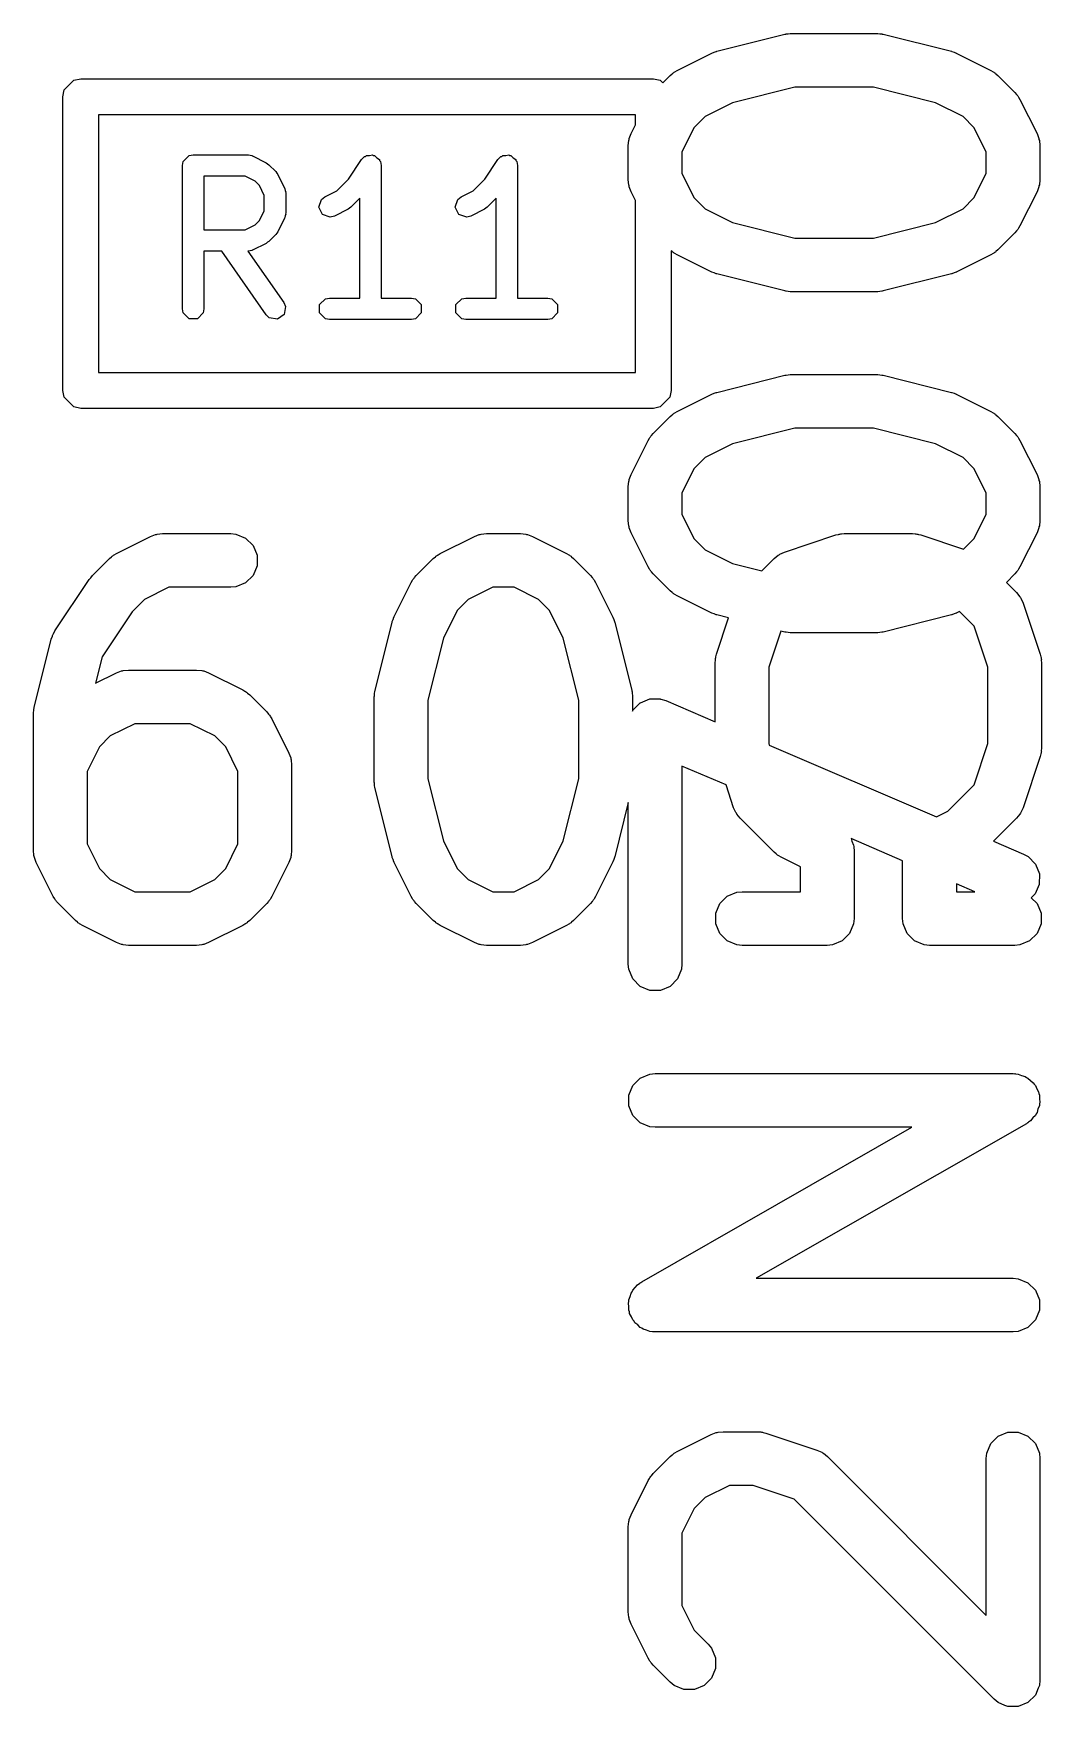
# Model space of a CAD drawing. Header units: millimetres. Extents: x 129 to 276, y -185 to -58.
# Drawn here: x 222.818 to 225.635, y -80.335 to -75.663 of the extents above; entities that cross this region are included whole.
import ezdxf

# ---------------------------------------------------------------- set-up
doc = ezdxf.new("R2010")
doc.units = ezdxf.units.MM
doc.layers.add('F.Fab', color=9, linetype='CONTINUOUS', true_color=0xafafaf)

msp = doc.modelspace()

# ---------------------------------------------------------------- linework, layer by layer
at = {"layer": 'F.Fab', "linetype": 'CONTINUOUS'}
for p, q in [((224.727105, -75.712953), (224.917581, -75.665334)), ((224.917581, -75.665334), (224.920117, -75.664958)), ((224.920117, -75.664958), (224.921139, -75.664536)), ((224.921139, -75.664536), (224.926651, -75.663993)), ((224.926651, -75.663993), (224.932125, -75.663184)), ((224.932125, -75.663184), (224.933217, -75.663346)), ((224.933217, -75.663346), (224.935771, -75.663095)), ((224.935771, -75.663095), (225.173866, -75.663095)), ((225.173866, -75.663095), (225.176419, -75.663346)), ((225.176419, -75.663346), (225.177512, -75.663184)), ((225.177512, -75.663184), (225.182985, -75.663993)), ((225.182985, -75.663993), (225.188498, -75.664536)), ((225.188498, -75.664536), (225.189519, -75.664958)), ((225.189519, -75.664958), (225.192056, -75.665334)), ((225.192056, -75.665334), (225.382532, -75.712953)), ((224.616516, -75.766251), (224.711754, -75.718632)), ((224.711754, -75.718632), (224.712823, -75.718222)), ((224.712823, -75.718222), (224.713259, -75.7179)), ((224.713259, -75.7179), (224.719395, -75.715707)), ((224.719395, -75.715707), (224.725485, -75.713377)), ((224.725485, -75.713377), (224.726025, -75.713338)), ((224.726025, -75.713338), (224.727105, -75.712953)), ((225.382532, -75.712953), (225.383611, -75.713338)), ((225.383611, -75.713338), (225.384151, -75.713377)), ((225.384151, -75.713377), (225.390232, -75.715704)), ((225.390232, -75.715704), (225.396378, -75.7179)), ((225.396378, -75.7179), (225.396813, -75.718222)), ((225.396813, -75.718222), (225.397883, -75.718632)), ((225.397883, -75.718632), (225.493121, -75.766251)), ((224.576326, -75.800998), (224.597024, -75.7803)), ((224.597024, -75.7803), (224.602773, -75.775581)), ((224.602773, -75.775581), (224.604073, -75.774083)), ((224.604073, -75.774083), (224.606332, -75.772661)), ((224.606332, -75.772661), (224.608389, -75.770973)), ((224.608389, -75.770973), (224.610216, -75.770215)), ((224.610216, -75.770215), (224.616516, -75.766251)), ((225.493121, -75.766251), (225.499417, -75.770214)), ((225.499417, -75.770214), (225.501247, -75.770972)), ((225.501247, -75.770972), (225.503305, -75.772661)), ((225.503305, -75.772661), (225.505564, -75.774083)), ((225.505564, -75.774083), (225.506863, -75.775581)), ((225.506863, -75.775581), (225.512612, -75.780299)), ((225.512612, -75.780299), (225.560232, -75.827918)), ((222.9, -75.84), (222.903806, -75.820866)), ((222.903806, -75.820866), (222.930866, -75.793806)), ((222.930866, -75.793806), (222.95, -75.79)), ((222.95, -75.79), (224.55, -75.79)), ((224.55, -75.79), (224.569134, -75.793806)), ((224.569134, -75.793806), (224.576326, -75.800998)), ((224.945005, -75.813095), (224.771471, -75.856478)), ((225.164632, -75.813095), (224.945005, -75.813095)), ((225.338166, -75.856478), (225.164632, -75.813095)), ((225.560232, -75.827918), (225.56495, -75.833667)), ((222.9, -76.66), (222.9, -75.84)), ((224.771471, -75.856478), (224.694484, -75.894972)), ((225.415153, -75.894972), (225.338166, -75.856478)), ((225.56495, -75.833667), (225.56645, -75.834968)), ((225.56645, -75.834968), (225.567872, -75.837227)), ((225.567872, -75.837227), (225.56956, -75.839284)), ((225.56956, -75.839284), (225.570317, -75.841111)), ((225.570317, -75.841111), (225.574282, -75.847411)), ((225.574282, -75.847411), (225.621901, -75.942649)), ((223, -75.89), (223, -76.61)), ((224.5, -75.89), (223, -75.89)), ((224.487737, -75.942649), (224.5, -75.918123)), ((224.5, -75.918123), (224.5, -75.89)), ((224.664077, -75.925379), (224.629819, -75.993895)), ((224.694484, -75.894972), (224.664077, -75.925379)), ((225.445561, -75.925379), (225.415153, -75.894972)), ((225.479819, -75.993895), (225.445561, -75.925379)), ((224.479819, -75.97619), (224.48126, -75.961558)), ((224.48126, -75.961558), (224.482291, -75.959068)), ((224.482291, -75.959068), (224.482482, -75.956381)), ((224.482482, -75.956381), (224.487737, -75.942649)), ((225.621901, -75.942649), (225.627156, -75.95638)), ((225.627156, -75.95638), (225.627347, -75.959069)), ((225.627347, -75.959069), (225.628378, -75.961558)), ((225.628378, -75.961558), (225.629819, -75.97619)), ((223.23657, -76.020446), (223.252805, -76.004211)), ((223.252805, -76.004211), (223.264286, -76.001927)), ((223.264286, -76.001927), (223.416667, -76.001927)), ((223.416667, -76.001927), (223.418141, -76.00222)), ((223.418141, -76.00222), (223.418793, -76.002003)), ((223.418793, -76.002003), (223.423429, -76.003272)), ((223.423429, -76.003272), (223.428148, -76.004211)), ((223.428148, -76.004211), (223.428634, -76.004697)), ((223.428634, -76.004697), (223.430084, -76.005094)), ((223.430084, -76.005094), (223.468179, -76.024142)), ((223.698116, -76.069954), (223.734563, -76.015286)), ((223.734563, -76.015286), (223.742832, -76.007)), ((223.742832, -76.007), (223.745859, -76.006394)), ((223.745859, -76.006394), (223.748043, -76.004211)), ((223.748043, -76.004211), (223.756776, -76.004211)), ((223.756776, -76.004211), (223.765346, -76.002497)), ((223.765346, -76.002497), (223.767917, -76.004211)), ((223.767917, -76.004211), (223.771005, -76.004211)), ((223.771005, -76.004211), (223.777181, -76.010387)), ((223.777181, -76.010387), (223.784451, -76.015234)), ((223.784451, -76.015234), (223.785056, -76.018262)), ((223.785056, -76.018262), (223.78724, -76.020446)), ((224.079068, -76.069954), (224.115515, -76.015286)), ((224.115515, -76.015286), (224.123784, -76.007)), ((224.123784, -76.007), (224.126811, -76.006394)), ((224.126811, -76.006394), (224.128995, -76.004211)), ((224.128995, -76.004211), (224.137728, -76.004211)), ((224.137728, -76.004211), (224.146298, -76.002497)), ((224.146298, -76.002497), (224.148869, -76.004211)), ((224.148869, -76.004211), (224.151957, -76.004211)), ((224.151957, -76.004211), (224.158133, -76.010387)), ((224.158133, -76.010387), (224.165403, -76.015234)), ((224.165403, -76.015234), (224.166008, -76.018262)), ((224.166008, -76.018262), (224.168192, -76.020446)), ((224.479819, -76.071428), (224.479819, -75.97619)), ((224.629819, -75.993895), (224.629819, -76.053723)), ((225.479819, -76.053723), (225.479819, -75.993895)), ((225.629819, -75.97619), (225.629819, -76.071428)), ((223.234286, -76.031927), (223.23657, -76.020446)), ((223.234286, -76.431927), (223.234286, -76.031927)), ((223.409584, -76.061927), (223.294286, -76.061927)), ((223.294286, -76.061927), (223.294286, -76.211451)), ((223.436991, -76.07563), (223.409584, -76.061927)), ((223.468179, -76.024142), (223.471982, -76.027094)), ((223.471982, -76.027094), (223.475975, -76.029762)), ((223.475975, -76.029762), (223.495023, -76.048809)), ((223.495023, -76.048809), (223.497699, -76.052815)), ((223.497699, -76.052815), (223.500642, -76.056606)), ((223.500642, -76.056606), (223.51969, -76.094702)), ((223.78724, -76.020446), (223.789524, -76.031927)), ((223.789524, -76.031927), (223.789524, -76.401927)), ((224.168192, -76.020446), (224.170476, -76.031927)), ((224.170476, -76.031927), (224.170476, -76.401927)), ((224.629819, -76.053723), (224.664077, -76.122239)), ((225.445561, -76.122238), (225.479819, -76.053723)), ((223.449153, -76.087793), (223.436991, -76.07563)), ((223.462857, -76.1152), (223.449153, -76.087793)), ((223.51969, -76.094702), (223.520086, -76.09615)), ((223.520086, -76.09615), (223.520573, -76.096637)), ((223.520573, -76.096637), (223.52151, -76.101348)), ((223.52151, -76.101348), (223.522782, -76.105992)), ((223.522782, -76.105992), (223.522564, -76.106645)), ((223.522564, -76.106645), (223.522857, -76.108118)), ((223.522857, -76.108118), (223.522857, -76.16526)), ((223.631821, -76.11938), (223.665562, -76.102509)), ((223.665562, -76.102509), (223.698116, -76.069954)), ((224.012773, -76.11938), (224.046514, -76.102509)), ((224.046514, -76.102509), (224.079068, -76.069954)), ((224.48126, -76.08606), (224.479819, -76.071428)), ((224.482291, -76.088549), (224.48126, -76.08606)), ((224.482482, -76.091237), (224.482291, -76.088549)), ((224.487737, -76.104969), (224.482482, -76.091237)), ((224.5, -76.129495), (224.487737, -76.104969)), ((225.621901, -76.104969), (225.574282, -76.200207)), ((225.627156, -76.091238), (225.621901, -76.104969)), ((225.627347, -76.088548), (225.627156, -76.091238)), ((225.628378, -76.08606), (225.627347, -76.088548)), ((225.629819, -76.071428), (225.628378, -76.08606)), ((223.449153, -76.185584), (223.462857, -76.158177)), ((223.462857, -76.158177), (223.462857, -76.1152)), ((223.615314, -76.148339), (223.622574, -76.126558)), ((223.625583, -76.168877), (223.615314, -76.148339)), ((223.622574, -76.126558), (223.631821, -76.11938)), ((223.69675, -76.153998), (223.658655, -76.173046)), ((223.700553, -76.151045), (223.69675, -76.153998)), ((223.704546, -76.148378), (223.700553, -76.151045)), ((223.729524, -76.1234), (223.704546, -76.148378)), ((223.729524, -76.401927), (223.729524, -76.1234)), ((223.996266, -76.148339), (224.003526, -76.126558)), ((224.006535, -76.168877), (223.996266, -76.148339)), ((224.003526, -76.126558), (224.012773, -76.11938)), ((224.077702, -76.153998), (224.039607, -76.173046)), ((224.081505, -76.151045), (224.077702, -76.153998)), ((224.085498, -76.148378), (224.081505, -76.151045)), ((224.110476, -76.1234), (224.085498, -76.148378)), ((224.110476, -76.401927), (224.110476, -76.1234)), ((224.5, -76.61), (224.5, -76.129495)), ((224.664077, -76.122239), (224.694484, -76.152646)), ((224.694484, -76.152646), (224.771471, -76.191139)), ((225.338166, -76.191139), (225.415153, -76.152645)), ((225.415153, -76.152645), (225.445561, -76.122238)), ((223.409584, -76.211451), (223.436991, -76.197747)), ((223.436991, -76.197747), (223.449153, -76.185584)), ((223.51969, -76.178676), (223.500642, -76.216772)), ((223.520086, -76.177227), (223.51969, -76.178676)), ((223.520573, -76.176741), (223.520086, -76.177227)), ((223.52151, -76.172029), (223.520573, -76.176741)), ((223.522782, -76.167386), (223.52151, -76.172029)), ((223.522857, -76.16526), (223.522564, -76.166732)), ((223.522564, -76.166732), (223.522782, -76.167386)), ((223.647364, -76.176137), (223.625583, -76.168877)), ((223.658655, -76.173046), (223.647364, -76.176137)), ((224.028316, -76.176137), (224.006535, -76.168877)), ((224.039607, -76.173046), (224.028316, -76.176137)), ((224.771471, -76.191139), (224.945005, -76.234523)), ((225.164632, -76.234523), (225.338166, -76.191139)), ((225.574282, -76.200207), (225.570317, -76.206506)), ((223.294286, -76.211451), (223.409584, -76.211451)), ((223.468179, -76.249236), (223.430084, -76.268284)), ((223.471982, -76.246283), (223.468179, -76.249236)), ((223.475975, -76.243616), (223.471982, -76.246283)), ((223.495023, -76.224569), (223.475975, -76.243616)), ((223.497699, -76.220562), (223.495023, -76.224569)), ((223.500642, -76.216772), (223.497699, -76.220562)), ((224.945005, -76.234523), (225.164632, -76.234523)), ((225.560232, -76.2197), (225.512612, -76.267319)), ((225.56495, -76.21395), (225.560232, -76.2197)), ((225.56645, -76.21265), (225.56495, -76.21395)), ((225.567872, -76.21039), (225.56645, -76.21265)), ((225.56956, -76.208334), (225.567872, -76.21039)), ((225.570317, -76.206506), (225.56956, -76.208334)), ((223.343904, -76.271451), (223.294286, -76.271451)), ((223.294286, -76.271451), (223.294286, -76.431927)), ((223.46828, -76.44913), (223.343904, -76.271451)), ((223.418141, -76.271157), (223.417085, -76.271367)), ((223.417085, -76.271367), (223.517434, -76.414723)), ((223.418793, -76.271375), (223.418141, -76.271157)), ((223.423429, -76.270105), (223.418793, -76.271375)), ((223.428148, -76.269167), (223.423429, -76.270105)), ((223.428634, -76.26868), (223.428148, -76.269167)), ((223.430084, -76.268284), (223.428634, -76.26868)), ((224.602773, -76.272036), (224.6, -76.26976)), ((224.6, -76.26976), (224.6, -76.66)), ((224.604073, -76.273535), (224.602773, -76.272036)), ((224.606332, -76.274956), (224.604073, -76.273535)), ((224.608389, -76.276645), (224.606332, -76.274956)), ((224.610216, -76.277402), (224.608389, -76.276645)), ((224.616516, -76.281367), (224.610216, -76.277402)), ((224.711754, -76.328986), (224.616516, -76.281367)), ((225.493121, -76.281367), (225.397883, -76.328986)), ((225.499417, -76.277403), (225.493121, -76.281367)), ((225.501247, -76.276646), (225.499417, -76.277403)), ((225.503305, -76.274956), (225.501247, -76.276646)), ((225.505564, -76.273535), (225.503305, -76.274956)), ((225.506863, -76.272036), (225.505564, -76.273535)), ((225.512612, -76.267319), (225.506863, -76.272036)), ((224.712823, -76.329395), (224.711754, -76.328986)), ((224.713259, -76.329718), (224.712823, -76.329395)), ((224.719395, -76.33191), (224.713259, -76.329718)), ((224.725485, -76.334241), (224.719395, -76.33191)), ((224.726025, -76.334279), (224.725485, -76.334241)), ((224.727105, -76.334665), (224.726025, -76.334279)), ((224.917581, -76.382284), (224.727105, -76.334665)), ((225.382532, -76.334665), (225.192056, -76.382284)), ((225.383611, -76.334279), (225.382532, -76.334665)), ((225.384151, -76.334241), (225.383611, -76.334279)), ((225.390232, -76.331913), (225.384151, -76.334241)), ((225.396378, -76.329718), (225.390232, -76.331913)), ((225.396813, -76.329395), (225.396378, -76.329718)), ((225.397883, -76.328986), (225.396813, -76.329395)), ((224.920117, -76.382659), (224.917581, -76.382284)), ((224.921139, -76.383082), (224.920117, -76.382659)), ((224.926651, -76.383624), (224.921139, -76.383082)), ((224.932125, -76.384434), (224.926651, -76.383624)), ((224.933217, -76.384271), (224.932125, -76.384434)), ((224.935771, -76.384523), (224.933217, -76.384271)), ((225.173866, -76.384523), (224.935771, -76.384523)), ((225.176419, -76.384271), (225.173866, -76.384523)), ((225.177512, -76.384434), (225.176419, -76.384271)), ((225.182985, -76.383624), (225.177512, -76.384434)), ((225.188498, -76.383082), (225.182985, -76.383624)), ((225.189519, -76.382659), (225.188498, -76.383082)), ((225.192056, -76.382284), (225.189519, -76.382659)), ((223.23657, -76.443408), (223.234286, -76.431927)), ((223.294286, -76.431927), (223.292002, -76.443408)), ((223.517434, -76.414723), (223.522146, -76.425438)), ((223.522146, -76.425438), (223.518156, -76.448049)), ((223.617522, -76.420446), (223.633757, -76.404211)), ((223.617522, -76.443408), (223.617522, -76.420446)), ((223.633757, -76.404211), (223.645238, -76.401927)), ((223.645238, -76.401927), (223.729524, -76.401927)), ((223.789524, -76.401927), (223.873809, -76.401927)), ((223.873809, -76.401927), (223.88529, -76.404211)), ((223.88529, -76.404211), (223.901525, -76.420446)), ((223.901525, -76.420446), (223.901525, -76.443408)), ((223.998474, -76.420446), (224.014709, -76.404211)), ((223.998474, -76.443408), (223.998474, -76.420446)), ((224.014709, -76.404211), (224.02619, -76.401927)), ((224.02619, -76.401927), (224.110476, -76.401927)), ((224.170476, -76.401927), (224.254761, -76.401927)), ((224.254761, -76.401927), (224.266242, -76.404211)), ((224.266242, -76.404211), (224.282477, -76.420446)), ((224.282477, -76.420446), (224.282477, -76.443408)), ((223.252805, -76.459643), (223.23657, -76.443408)), ((223.275767, -76.459643), (223.252805, -76.459643)), ((223.292002, -76.443408), (223.275767, -76.459643)), ((223.476735, -76.457226), (223.46828, -76.44913)), ((223.499345, -76.461216), (223.476735, -76.457226)), ((223.518156, -76.448049), (223.499345, -76.461216)), ((223.633757, -76.459643), (223.617522, -76.443408)), ((223.645238, -76.461927), (223.633757, -76.459643)), ((223.873809, -76.461927), (223.645238, -76.461927)), ((223.88529, -76.459643), (223.873809, -76.461927)), ((223.901525, -76.443408), (223.88529, -76.459643)), ((224.014709, -76.459643), (223.998474, -76.443408)), ((224.02619, -76.461927), (224.014709, -76.459643)), ((224.254761, -76.461927), (224.02619, -76.461927)), ((224.266242, -76.459643), (224.254761, -76.461927)), ((224.282477, -76.443408), (224.266242, -76.459643)), ((223, -76.61), (224.5, -76.61)), ((224.727105, -76.665334), (224.917581, -76.617715)), ((224.917581, -76.617715), (224.920117, -76.617339)), ((224.920117, -76.617339), (224.921139, -76.616917)), ((224.921139, -76.616917), (224.926651, -76.616374)), ((224.926651, -76.616374), (224.932125, -76.615565)), ((224.932125, -76.615565), (224.933217, -76.615727)), ((224.933217, -76.615727), (224.935771, -76.615476)), ((224.935771, -76.615476), (225.173866, -76.615476)), ((225.173866, -76.615476), (225.176419, -76.615727)), ((225.176419, -76.615727), (225.177512, -76.615565)), ((225.177512, -76.615565), (225.182985, -76.616374)), ((225.182985, -76.616374), (225.188498, -76.616917)), ((225.188498, -76.616917), (225.189519, -76.617339)), ((225.189519, -76.617339), (225.192056, -76.617715)), ((225.192056, -76.617715), (225.382532, -76.665334)), ((222.903806, -76.679134), (222.9, -76.66)), ((224.6, -76.66), (224.596194, -76.679134)), ((224.616516, -76.718632), (224.711754, -76.671013)), ((224.711754, -76.671013), (224.712823, -76.670603)), ((224.712823, -76.670603), (224.713259, -76.670281)), ((224.713259, -76.670281), (224.719395, -76.668088)), ((224.719395, -76.668088), (224.725485, -76.665758)), ((224.725485, -76.665758), (224.726025, -76.665719)), ((224.726025, -76.665719), (224.727105, -76.665334)), ((225.382532, -76.665334), (225.383611, -76.665719)), ((225.383611, -76.665719), (225.384151, -76.665758)), ((225.384151, -76.665758), (225.390232, -76.668085)), ((225.390232, -76.668085), (225.396378, -76.670281)), ((225.396378, -76.670281), (225.396813, -76.670603)), ((225.396813, -76.670603), (225.397883, -76.671013)), ((225.397883, -76.671013), (225.493121, -76.718632)), ((222.930866, -76.706194), (222.903806, -76.679134)), ((222.95, -76.71), (222.930866, -76.706194)), ((224.55, -76.71), (222.95, -76.71)), ((224.569134, -76.706194), (224.55, -76.71)), ((224.596194, -76.679134), (224.569134, -76.706194)), ((224.610216, -76.722596), (224.616516, -76.718632)), ((225.493121, -76.718632), (225.499417, -76.722595)), ((224.549405, -76.7803), (224.597024, -76.732681)), ((224.597024, -76.732681), (224.602773, -76.727962)), ((224.602773, -76.727962), (224.604073, -76.726464)), ((224.604073, -76.726464), (224.606332, -76.725042)), ((224.606332, -76.725042), (224.608389, -76.723354)), ((224.608389, -76.723354), (224.610216, -76.722596)), ((224.945005, -76.765476), (224.771471, -76.808859)), ((225.164632, -76.765476), (224.945005, -76.765476)), ((225.338166, -76.808859), (225.164632, -76.765476)), ((225.499417, -76.722595), (225.501247, -76.723353)), ((225.501247, -76.723353), (225.503305, -76.725042)), ((225.503305, -76.725042), (225.505564, -76.726464)), ((225.505564, -76.726464), (225.506863, -76.727962)), ((225.506863, -76.727962), (225.512612, -76.73268)), ((225.512612, -76.73268), (225.560232, -76.780299)), ((224.487737, -76.89503), (224.535356, -76.799792)), ((224.535356, -76.799792), (224.53932, -76.793492)), ((224.53932, -76.793492), (224.540078, -76.791665)), ((224.540078, -76.791665), (224.541766, -76.789608)), ((224.541766, -76.789608), (224.543188, -76.787349)), ((224.543188, -76.787349), (224.544686, -76.786049)), ((224.544686, -76.786049), (224.549405, -76.7803)), ((224.771471, -76.808859), (224.694484, -76.847353)), ((225.415153, -76.847353), (225.338166, -76.808859)), ((225.560232, -76.780299), (225.56495, -76.786048)), ((225.56495, -76.786048), (225.56645, -76.787349)), ((225.56645, -76.787349), (225.567872, -76.789608)), ((225.567872, -76.789608), (225.56956, -76.791665)), ((225.56956, -76.791665), (225.570317, -76.793492)), ((225.570317, -76.793492), (225.574282, -76.799792)), ((225.574282, -76.799792), (225.621901, -76.89503)), ((224.694484, -76.847353), (224.664077, -76.87776)), ((225.445561, -76.87776), (225.415153, -76.847353)), ((224.482482, -76.908762), (224.487737, -76.89503)), ((224.664077, -76.87776), (224.629819, -76.946276)), ((225.479819, -76.946276), (225.445561, -76.87776)), ((225.621901, -76.89503), (225.627156, -76.908761)), ((224.479819, -76.928571), (224.48126, -76.913939)), ((224.479819, -77.023809), (224.479819, -76.928571)), ((224.48126, -76.913939), (224.482291, -76.911449)), ((224.482291, -76.911449), (224.482482, -76.908762)), ((224.629819, -76.946276), (224.629819, -77.006104)), ((225.479819, -77.006104), (225.479819, -76.946276)), ((225.627156, -76.908761), (225.627347, -76.91145)), ((225.627347, -76.91145), (225.628378, -76.913939)), ((225.628378, -76.913939), (225.629819, -76.928571)), ((225.629819, -76.928571), (225.629819, -77.023809)), ((224.48126, -77.038441), (224.479819, -77.023809)), ((224.482291, -77.04093), (224.48126, -77.038441)), ((224.482482, -77.043618), (224.482291, -77.04093)), ((224.487737, -77.05735), (224.482482, -77.043618)), ((224.629819, -77.006104), (224.664077, -77.07462)), ((225.445561, -77.074619), (225.479819, -77.006104)), ((225.627156, -77.043619), (225.621901, -77.05735)), ((225.627347, -77.040929), (225.627156, -77.043619)), ((225.628378, -77.038441), (225.627347, -77.040929)), ((225.629819, -77.023809), (225.628378, -77.038441)), ((223.049792, -77.115356), (223.14503, -77.067737)), ((223.14503, -77.067737), (223.158761, -77.062482)), ((223.158761, -77.062482), (223.16145, -77.06229)), ((223.16145, -77.06229), (223.163939, -77.06126)), ((223.163939, -77.06126), (223.178571, -77.059819)), ((223.178571, -77.059819), (223.369047, -77.059819)), ((223.369047, -77.059819), (223.383679, -77.06126)), ((223.383679, -77.06126), (223.410715, -77.072459)), ((223.410715, -77.072459), (223.431407, -77.093151)), ((223.431407, -77.093151), (223.442606, -77.120187)), ((223.954554, -77.115356), (224.049792, -77.067737)), ((224.049792, -77.067737), (224.063523, -77.062482)), ((224.063523, -77.062482), (224.066212, -77.06229)), ((224.066212, -77.06229), (224.068701, -77.06126)), ((224.068701, -77.06126), (224.083333, -77.059819)), ((224.083333, -77.059819), (224.178571, -77.059819)), ((224.178571, -77.059819), (224.193203, -77.06126)), ((224.193203, -77.06126), (224.195692, -77.062291)), ((224.195692, -77.062291), (224.19838, -77.062482)), ((224.19838, -77.062482), (224.212112, -77.067737)), ((224.212112, -77.067737), (224.30735, -77.115356)), ((224.535356, -77.152588), (224.487737, -77.05735)), ((224.664077, -77.07462), (224.694484, -77.105027)), ((224.916759, -77.111287), (225.059615, -77.063668)), ((225.059615, -77.063668), (225.06687, -77.062018)), ((225.06687, -77.062018), (225.068701, -77.06126)), ((225.068701, -77.06126), (225.071354, -77.060998)), ((225.071354, -77.060998), (225.073952, -77.060408)), ((225.073952, -77.060408), (225.075926, -77.060548)), ((225.075926, -77.060548), (225.083333, -77.059819)), ((225.083333, -77.059819), (225.273809, -77.059819)), ((225.273809, -77.059819), (225.281214, -77.060548)), ((225.281214, -77.060548), (225.283189, -77.060408)), ((225.283189, -77.060408), (225.285786, -77.060998)), ((225.285786, -77.060998), (225.288441, -77.06126)), ((225.288441, -77.06126), (225.290272, -77.062018)), ((225.290272, -77.062018), (225.297526, -77.063668)), ((225.297526, -77.063668), (225.416764, -77.103414)), ((225.416764, -77.103414), (225.445561, -77.074619)), ((225.621901, -77.05735), (225.574282, -77.152588)), ((222.982681, -77.177024), (223.0303, -77.129405)), ((223.0303, -77.129405), (223.036049, -77.124686)), ((223.036049, -77.124686), (223.037349, -77.123188)), ((223.037349, -77.123188), (223.039608, -77.121766)), ((223.039608, -77.121766), (223.041665, -77.120078)), ((223.041665, -77.120078), (223.043492, -77.11932)), ((223.043492, -77.11932), (223.049792, -77.115356)), ((223.442606, -77.120187), (223.442606, -77.149451)), ((223.887443, -77.177024), (223.935062, -77.129405)), ((223.935062, -77.129405), (223.940811, -77.124686)), ((223.940811, -77.124686), (223.942111, -77.123188)), ((223.942111, -77.123188), (223.94437, -77.121766)), ((223.94437, -77.121766), (223.946427, -77.120078)), ((223.946427, -77.120078), (223.948254, -77.11932)), ((223.948254, -77.11932), (223.954554, -77.115356)), ((224.30735, -77.115356), (224.313649, -77.11932)), ((224.313649, -77.11932), (224.315477, -77.120078)), ((224.315477, -77.120078), (224.317533, -77.121766)), ((224.317533, -77.121766), (224.319793, -77.123188)), ((224.319793, -77.123188), (224.321092, -77.124686)), ((224.321092, -77.124686), (224.326842, -77.129405)), ((224.326842, -77.129405), (224.374461, -77.177024)), ((224.694484, -77.105027), (224.771471, -77.14352)), ((224.852956, -77.163891), (224.887443, -77.129405)), ((224.887443, -77.129405), (224.898808, -77.120077)), ((224.898808, -77.120077), (224.901298, -77.119045)), ((224.901298, -77.119045), (224.903333, -77.117281)), ((224.903333, -77.117281), (224.916759, -77.111287)), ((222.973354, -77.188389), (222.977842, -77.18292)), ((222.977842, -77.18292), (222.982626, -77.177079)), ((222.982626, -77.177079), (222.982647, -77.177064)), ((222.982647, -77.177064), (222.982681, -77.177024)), ((223.431407, -77.176487), (223.410715, -77.197179)), ((223.442606, -77.149451), (223.431407, -77.176487)), ((223.878116, -77.188389), (223.879804, -77.186332)), ((223.879804, -77.186332), (223.881226, -77.184073)), ((223.881226, -77.184073), (223.882724, -77.182773)), ((223.882724, -77.182773), (223.887443, -77.177024)), ((224.374461, -77.177024), (224.379179, -77.182773)), ((224.379179, -77.182773), (224.380678, -77.184073)), ((224.380678, -77.184073), (224.382099, -77.186332)), ((224.382099, -77.186332), (224.383788, -77.188389)), ((224.53932, -77.158887), (224.535356, -77.152588)), ((224.540078, -77.160715), (224.53932, -77.158887)), ((224.541766, -77.162771), (224.540078, -77.160715)), ((224.543188, -77.165031), (224.541766, -77.162771)), ((224.544686, -77.16633), (224.543188, -77.165031)), ((224.549405, -77.17208), (224.544686, -77.16633)), ((224.597024, -77.219699), (224.549405, -77.17208)), ((224.771471, -77.14352), (224.852956, -77.163891)), ((225.560232, -77.172081), (225.536303, -77.196009)), ((225.56495, -77.166331), (225.560232, -77.172081)), ((225.56645, -77.165031), (225.56495, -77.166331)), ((225.567872, -77.162771), (225.56645, -77.165031)), ((225.56956, -77.160715), (225.567872, -77.162771)), ((225.570317, -77.158887), (225.56956, -77.160715)), ((225.574282, -77.152588), (225.570317, -77.158887)), ((222.878072, -77.331311), (222.97331, -77.188454)), ((222.97331, -77.188454), (222.973344, -77.188411)), ((222.973344, -77.188411), (222.973354, -77.188389)), ((223.196276, -77.209819), (223.12776, -77.244077)), ((223.369047, -77.209819), (223.196276, -77.209819)), ((223.383679, -77.208378), (223.369047, -77.209819)), ((223.410715, -77.197179), (223.383679, -77.208378)), ((223.825775, -77.291754), (223.873394, -77.196516)), ((223.873394, -77.196516), (223.877358, -77.190216)), ((223.877358, -77.190216), (223.878116, -77.188389)), ((224.101038, -77.209819), (224.032522, -77.244077)), ((224.160866, -77.209819), (224.101038, -77.209819)), ((224.229382, -77.244077), (224.160866, -77.209819)), ((224.383788, -77.188389), (224.384545, -77.190216)), ((224.384545, -77.190216), (224.38851, -77.196516)), ((224.38851, -77.196516), (224.436129, -77.291754)), ((224.602773, -77.224417), (224.597024, -77.219699)), ((224.604073, -77.225916), (224.602773, -77.224417)), ((224.606332, -77.227337), (224.604073, -77.225916)), ((224.608389, -77.229026), (224.606332, -77.227337)), ((224.610216, -77.229783), (224.608389, -77.229026)), ((224.616516, -77.233748), (224.610216, -77.229783)), ((224.711754, -77.281367), (224.616516, -77.233748)), ((225.536303, -77.196009), (225.564937, -77.224643)), ((225.564937, -77.224643), (225.574265, -77.236008)), ((223.093998, -77.277838), (223.010086, -77.403707)), ((223.12776, -77.244077), (223.093998, -77.277838)), ((224.002115, -77.274484), (223.963621, -77.351471)), ((224.032522, -77.244077), (224.002115, -77.274484)), ((224.259789, -77.274484), (224.229382, -77.244077)), ((224.298282, -77.351471), (224.259789, -77.274484)), ((225.405647, -77.277485), (225.397883, -77.281367)), ((225.446352, -77.31819), (225.405647, -77.277485)), ((225.574265, -77.236008), (225.575296, -77.238498)), ((225.575296, -77.238498), (225.577061, -77.240533)), ((225.577061, -77.240533), (225.583055, -77.253959)), ((225.583055, -77.253959), (225.630674, -77.396815)), ((223.772477, -77.497581), (223.820096, -77.307105)), ((223.820096, -77.307105), (223.820481, -77.306025)), ((223.820481, -77.306025), (223.82052, -77.305486)), ((223.82052, -77.305486), (223.822847, -77.299404)), ((223.822847, -77.299404), (223.825043, -77.293259)), ((223.825043, -77.293259), (223.825365, -77.292823)), ((223.825365, -77.292823), (223.825775, -77.291754)), ((224.436129, -77.291754), (224.436538, -77.292823)), ((224.436538, -77.292823), (224.436861, -77.293259)), ((224.436861, -77.293259), (224.439053, -77.299395)), ((224.439053, -77.299395), (224.441384, -77.305485)), ((224.441384, -77.305485), (224.441422, -77.306025)), ((224.441422, -77.306025), (224.441808, -77.307105)), ((224.441808, -77.307105), (224.489427, -77.497581)), ((224.712823, -77.281776), (224.711754, -77.281367)), ((224.713259, -77.282099), (224.712823, -77.281776)), ((224.719395, -77.284291), (224.713259, -77.282099)), ((224.725485, -77.286622), (224.719395, -77.284291)), ((224.726025, -77.28666), (224.725485, -77.286622)), ((224.727105, -77.287046), (224.726025, -77.28666)), ((224.726468, -77.396816), (224.760292, -77.295342)), ((224.760292, -77.295342), (224.727105, -77.287046)), ((225.382532, -77.287046), (225.192056, -77.334665)), ((225.383611, -77.28666), (225.382532, -77.287046)), ((225.384151, -77.286622), (225.383611, -77.28666)), ((225.390232, -77.284294), (225.384151, -77.286622)), ((225.396378, -77.282099), (225.390232, -77.284294)), ((225.396813, -77.281776), (225.396378, -77.282099)), ((225.397883, -77.281367), (225.396813, -77.281776)), ((225.484523, -77.432703), (225.446352, -77.31819)), ((222.820096, -77.5452), (222.867715, -77.354724)), ((222.867715, -77.354724), (222.870795, -77.346101)), ((222.870795, -77.346101), (222.871155, -77.344285)), ((222.871155, -77.344285), (222.872033, -77.342637)), ((222.872033, -77.342637), (222.872662, -77.340878)), ((222.872662, -77.340878), (222.873765, -77.339389)), ((222.873765, -77.339389), (222.878072, -77.331311)), ((223.963621, -77.351471), (223.920238, -77.525005)), ((224.341666, -77.525005), (224.298282, -77.351471)), ((224.906242, -77.33183), (224.872619, -77.432703)), ((224.917581, -77.334665), (224.906242, -77.33183)), ((224.920117, -77.33504), (224.917581, -77.334665)), ((224.921139, -77.335463), (224.920117, -77.33504)), ((224.926651, -77.336005), (224.921139, -77.335463)), ((224.932125, -77.336815), (224.926651, -77.336005)), ((224.933217, -77.336652), (224.932125, -77.336815)), ((224.935771, -77.336904), (224.933217, -77.336652)), ((225.173866, -77.336904), (224.935771, -77.336904)), ((225.176419, -77.336652), (225.173866, -77.336904)), ((225.177512, -77.336815), (225.176419, -77.336652)), ((225.182985, -77.336005), (225.177512, -77.336815)), ((225.188498, -77.335463), (225.182985, -77.336005)), ((225.189519, -77.33504), (225.188498, -77.335463)), ((225.192056, -77.334665), (225.189519, -77.33504)), ((223.010086, -77.403707), (222.991562, -77.477804)), ((224.722619, -77.420533), (224.723348, -77.413127)), ((224.722619, -77.585554), (224.722619, -77.420533)), ((224.723208, -77.411153), (224.723798, -77.408555)), ((224.723348, -77.413127), (224.723208, -77.411153)), ((224.723798, -77.408555), (224.72406, -77.405901)), ((224.72406, -77.405901), (224.724818, -77.404069)), ((224.724818, -77.404069), (224.726468, -77.396816)), ((225.630674, -77.396815), (225.632323, -77.40407)), ((225.632323, -77.40407), (225.633082, -77.405901)), ((225.633082, -77.405901), (225.633343, -77.408554)), ((225.633343, -77.408554), (225.633934, -77.411152)), ((225.633934, -77.411152), (225.633793, -77.413126)), ((225.633793, -77.413126), (225.634523, -77.420533)), ((225.634523, -77.420533), (225.634523, -77.658628)), ((222.991562, -77.477804), (223.049792, -77.448689)), ((223.049792, -77.448689), (223.063523, -77.443434)), ((223.063523, -77.443434), (223.066212, -77.443242)), ((223.066212, -77.443242), (223.068701, -77.442212)), ((223.068701, -77.442212), (223.083333, -77.440771)), ((223.083333, -77.440771), (223.273809, -77.440771)), ((223.273809, -77.440771), (223.288441, -77.442212)), ((223.288441, -77.442212), (223.29093, -77.443243)), ((223.29093, -77.443243), (223.293618, -77.443434)), ((223.293618, -77.443434), (223.30735, -77.448689)), ((223.30735, -77.448689), (223.402588, -77.496308)), ((224.872619, -77.432703), (224.872619, -77.646457)), ((225.484523, -77.646458), (225.484523, -77.432703)), ((223.402588, -77.496308), (223.408887, -77.500272)), ((223.408887, -77.500272), (223.410715, -77.50103)), ((223.410715, -77.50103), (223.412771, -77.502718)), ((223.412771, -77.502718), (223.415031, -77.50414)), ((223.415031, -77.50414), (223.41633, -77.505638)), ((223.41633, -77.505638), (223.42208, -77.510357)), ((223.42208, -77.510357), (223.469699, -77.557976)), ((223.770238, -77.515771), (223.770489, -77.513217)), ((223.770327, -77.512125), (223.771136, -77.506651)), ((223.770489, -77.513217), (223.770327, -77.512125)), ((223.771136, -77.506651), (223.771679, -77.501139)), ((223.771679, -77.501139), (223.772101, -77.500117)), ((223.772101, -77.500117), (223.772477, -77.497581)), ((224.489427, -77.497581), (224.489802, -77.500117)), ((224.489802, -77.500117), (224.490225, -77.501139)), ((224.490225, -77.501139), (224.490767, -77.506651)), ((224.490767, -77.506651), (224.491577, -77.512125)), ((224.491577, -77.512125), (224.491414, -77.513217)), ((224.491414, -77.513217), (224.491666, -77.515771)), ((222.817857, -77.56339), (222.818108, -77.560836)), ((222.817946, -77.559744), (222.818755, -77.55427)), ((222.818108, -77.560836), (222.817946, -77.559744)), ((222.818755, -77.55427), (222.819298, -77.548758)), ((222.819298, -77.548758), (222.81972, -77.547736)), ((222.81972, -77.547736), (222.820096, -77.5452)), ((223.469699, -77.557976), (223.474417, -77.563725)), ((223.770238, -77.753866), (223.770238, -77.515771)), ((223.920238, -77.525005), (223.920238, -77.744632)), ((224.341666, -77.744632), (224.341666, -77.525005)), ((224.491666, -77.515771), (224.491666, -77.555484)), ((224.491666, -77.555484), (224.492459, -77.55357)), ((224.492459, -77.55357), (224.492787, -77.553241)), ((224.492787, -77.553241), (224.492971, -77.552813)), ((224.492971, -77.552813), (224.503131, -77.542897)), ((224.503131, -77.542897), (224.513151, -77.532878)), ((224.513151, -77.532878), (224.513581, -77.532699)), ((224.513581, -77.532699), (224.513915, -77.532374)), ((224.513915, -77.532374), (224.527097, -77.5271)), ((224.527097, -77.5271), (224.540187, -77.521679)), ((224.540187, -77.521679), (224.540653, -77.521679)), ((224.540653, -77.521679), (224.541085, -77.521506)), ((224.541085, -77.521506), (224.555265, -77.521679)), ((224.555265, -77.521679), (224.569451, -77.521679)), ((224.569451, -77.521679), (224.569881, -77.521857)), ((224.569881, -77.521857), (224.570346, -77.521863)), ((224.570346, -77.521863), (224.584363, -77.526302)), ((224.584363, -77.526302), (224.722619, -77.585554)), ((222.817857, -77.944342), (222.817857, -77.56339)), ((223.101038, -77.590771), (223.032522, -77.625029)), ((223.256104, -77.590771), (223.101038, -77.590771)), ((223.32462, -77.625029), (223.256104, -77.590771)), ((223.474417, -77.563725), (223.475916, -77.565025)), ((223.475916, -77.565025), (223.477337, -77.567284)), ((223.477337, -77.567284), (223.479026, -77.569341)), ((223.479026, -77.569341), (223.479783, -77.571168)), ((223.479783, -77.571168), (223.483748, -77.577468)), ((223.483748, -77.577468), (223.531367, -77.672706)), ((223.032522, -77.625029), (223.002115, -77.655436)), ((223.355027, -77.655436), (223.32462, -77.625029)), ((224.872619, -77.646457), (224.873934, -77.650404)), ((224.873934, -77.650404), (225.341138, -77.850634)), ((225.446352, -77.760971), (225.484523, -77.646458)), ((223.002115, -77.655436), (222.967857, -77.723952)), ((223.389285, -77.723952), (223.355027, -77.655436)), ((223.531367, -77.672706), (223.536622, -77.686437)), ((223.536622, -77.686437), (223.536813, -77.689126)), ((223.536813, -77.689126), (223.537844, -77.691615)), ((223.537844, -77.691615), (223.539285, -77.706247)), ((225.630674, -77.682346), (225.583055, -77.825202)), ((225.632323, -77.67509), (225.630674, -77.682346)), ((225.633082, -77.67326), (225.632323, -77.67509)), ((225.633343, -77.670606), (225.633082, -77.67326)), ((225.633934, -77.668009), (225.633343, -77.670606)), ((225.634523, -77.658628), (225.633793, -77.666034)), ((225.633793, -77.666034), (225.633934, -77.668009)), ((222.967857, -77.723952), (222.967857, -77.926637)), ((223.389285, -77.926637), (223.389285, -77.723952)), ((223.539285, -77.706247), (223.539285, -77.944342)), ((223.920238, -77.744632), (223.963621, -77.918166)), ((224.298282, -77.918166), (224.341666, -77.744632)), ((224.752933, -77.761741), (224.629819, -77.708978)), ((224.629819, -77.708978), (224.629819, -78.261904)), ((223.770489, -77.756419), (223.770238, -77.753866)), ((223.770327, -77.757512), (223.770489, -77.756419)), ((223.771136, -77.762985), (223.770327, -77.757512)), ((223.771679, -77.768498), (223.771136, -77.762985)), ((223.772101, -77.769519), (223.771679, -77.768498)), ((223.772477, -77.772056), (223.772101, -77.769519)), ((223.820096, -77.962532), (223.772477, -77.772056)), ((224.774087, -77.825202), (224.752933, -77.761741)), ((225.372239, -77.835084), (225.446352, -77.760971)), ((224.479819, -77.810488), (224.441808, -77.962532)), ((224.479819, -78.261904), (224.479819, -77.810488)), ((224.780081, -77.838627), (224.774087, -77.825202)), ((224.781846, -77.840662), (224.780081, -77.838627)), ((224.782878, -77.843153), (224.781846, -77.840662)), ((225.341138, -77.850634), (225.372239, -77.835084)), ((225.575296, -77.840662), (225.574265, -77.843153)), ((225.577061, -77.838628), (225.575296, -77.840662)), ((225.583055, -77.825202), (225.577061, -77.838628)), ((224.792205, -77.854518), (224.782878, -77.843153)), ((224.887443, -77.949756), (224.792205, -77.854518)), ((225.564937, -77.854518), (225.500516, -77.918938)), ((225.574265, -77.843153), (225.564937, -77.854518)), ((222.967857, -77.926637), (223.002115, -77.995153)), ((223.355026, -77.995153), (223.389285, -77.926637)), ((223.963621, -77.918166), (224.002115, -77.995153)), ((224.259788, -77.995153), (224.298282, -77.918166)), ((225.246428, -77.973239), (225.102293, -77.911466)), ((225.102293, -77.911466), (225.104671, -77.918602)), ((225.104671, -77.918602), (225.109273, -77.92971)), ((225.109273, -77.92971), (225.109649, -77.933535)), ((225.109649, -77.933535), (225.110125, -77.934961)), ((225.110125, -77.934961), (225.109984, -77.936936)), ((225.500516, -77.918938), (225.584363, -77.954873)), ((222.819298, -77.958974), (222.817857, -77.944342)), ((222.820329, -77.961463), (222.819298, -77.958974)), ((222.82052, -77.964151), (222.820329, -77.961463)), ((222.825775, -77.977883), (222.82052, -77.964151)), ((222.873394, -78.073121), (222.825775, -77.977883)), ((223.531367, -77.977883), (223.483748, -78.073121)), ((223.536622, -77.964152), (223.531367, -77.977883)), ((223.536813, -77.961462), (223.536622, -77.964152)), ((223.537844, -77.958974), (223.536813, -77.961462)), ((223.539285, -77.944342), (223.537844, -77.958974)), ((223.820481, -77.963611), (223.820096, -77.962532)), ((223.82052, -77.964151), (223.820481, -77.963611)), ((223.822847, -77.970232), (223.82052, -77.964151)), ((223.825043, -77.976378), (223.822847, -77.970232)), ((223.825365, -77.976813), (223.825043, -77.976378)), ((223.825775, -77.977883), (223.825365, -77.976813)), ((223.873394, -78.073121), (223.825775, -77.977883)), ((224.436129, -77.977883), (224.38851, -78.073121)), ((224.436538, -77.976813), (224.436129, -77.977883)), ((224.436861, -77.976378), (224.436538, -77.976813)), ((224.439053, -77.970241), (224.436861, -77.976378)), ((224.441384, -77.964152), (224.439053, -77.970241)), ((224.441422, -77.963611), (224.441384, -77.964152)), ((224.441808, -77.962532), (224.441422, -77.963611)), ((224.893193, -77.954476), (224.887443, -77.949756)), ((224.894492, -77.955973), (224.893193, -77.954476)), ((224.896746, -77.957392), (224.894492, -77.955973)), ((224.898808, -77.959084), (224.896746, -77.957392)), ((224.90064, -77.959842), (224.898808, -77.959084)), ((224.906935, -77.963805), (224.90064, -77.959842)), ((224.960714, -77.990694), (224.906935, -77.963805)), ((225.109984, -77.936936), (225.110714, -77.944342)), ((225.110714, -77.944342), (225.110714, -78.134819)), ((225.246428, -78.134819), (225.246428, -77.973239)), ((225.584363, -77.954873), (225.597244, -77.961961)), ((225.597244, -77.961961), (225.617682, -77.982905)), ((223.002115, -77.995153), (223.032522, -78.025561)), ((223.032522, -78.025561), (223.101038, -78.059819)), ((223.256104, -78.059819), (223.324619, -78.025561)), ((223.324619, -78.025561), (223.355026, -77.995153)), ((224.002115, -77.995153), (224.032522, -78.025561)), ((224.032522, -78.025561), (224.101038, -78.059819)), ((224.160866, -78.059819), (224.229381, -78.025561)), ((224.229381, -78.025561), (224.259788, -77.995153)), ((224.960714, -78.059819), (224.960714, -77.990694)), ((225.617682, -77.982905), (225.62855, -78.010075)), ((225.62855, -78.010075), (225.628194, -78.039336)), ((222.877357, -78.079417), (222.873394, -78.073121)), ((223.101038, -78.059819), (223.256104, -78.059819)), ((223.483748, -78.073121), (223.479784, -78.079417)), ((223.877357, -78.079417), (223.873394, -78.073121)), ((224.101038, -78.059819), (224.160866, -78.059819)), ((224.38851, -78.073121), (224.384546, -78.079417)), ((224.735259, -78.093151), (224.755951, -78.072459)), ((224.755951, -78.072459), (224.782987, -78.06126)), ((224.782987, -78.06126), (224.797619, -78.059819)), ((224.797619, -78.059819), (224.960714, -78.059819)), ((225.448448, -78.059819), (225.396428, -78.037524)), ((225.396428, -78.037524), (225.396428, -78.059819)), ((225.396428, -78.059819), (225.448448, -78.059819)), ((225.616666, -78.066234), (225.605683, -78.076951)), ((225.628194, -78.039336), (225.616666, -78.066234)), ((222.878115, -78.081247), (222.877357, -78.079417)), ((222.879804, -78.083305), (222.878115, -78.081247)), ((222.881226, -78.085564), (222.879804, -78.083305)), ((222.882724, -78.086863), (222.881226, -78.085564)), ((222.887442, -78.092612), (222.882724, -78.086863)), ((222.935061, -78.140232), (222.887442, -78.092612)), ((223.469699, -78.092613), (223.422081, -78.140232)), ((223.474417, -78.086863), (223.469699, -78.092613)), ((223.475916, -78.085564), (223.474417, -78.086863)), ((223.477337, -78.083305), (223.475916, -78.085564)), ((223.479027, -78.081247), (223.477337, -78.083305)), ((223.479784, -78.079417), (223.479027, -78.081247)), ((223.878115, -78.081247), (223.877357, -78.079417)), ((223.879804, -78.083305), (223.878115, -78.081247)), ((223.881226, -78.085564), (223.879804, -78.083305)), ((223.882724, -78.086863), (223.881226, -78.085564)), ((223.887442, -78.092612), (223.882724, -78.086863)), ((223.935061, -78.140232), (223.887442, -78.092612)), ((224.374461, -78.092613), (224.326843, -78.140232)), ((224.379179, -78.086863), (224.374461, -78.092613)), ((224.380678, -78.085564), (224.379179, -78.086863)), ((224.382099, -78.083305), (224.380678, -78.085564)), ((224.383789, -78.081247), (224.382099, -78.083305)), ((224.384546, -78.079417), (224.383789, -78.081247)), ((224.72406, -78.120187), (224.735259, -78.093151)), ((224.72406, -78.149451), (224.72406, -78.120187)), ((225.605683, -78.076951), (225.621883, -78.093151)), ((225.621883, -78.093151), (225.633082, -78.120187)), ((225.633082, -78.120187), (225.633082, -78.149451)), ((222.94081, -78.14495), (222.935061, -78.140232)), ((222.942111, -78.14645), (222.94081, -78.14495)), ((222.94437, -78.147872), (222.942111, -78.14645)), ((222.946427, -78.14956), (222.94437, -78.147872)), ((222.948254, -78.150317), (222.946427, -78.14956)), ((222.954554, -78.154282), (222.948254, -78.150317)), ((223.049792, -78.201901), (222.954554, -78.154282)), ((223.402588, -78.154282), (223.30735, -78.201901)), ((223.408887, -78.150317), (223.402588, -78.154282)), ((223.410715, -78.14956), (223.408887, -78.150317)), ((223.412771, -78.147872), (223.410715, -78.14956)), ((223.415031, -78.14645), (223.412771, -78.147872)), ((223.416331, -78.14495), (223.415031, -78.14645)), ((223.422081, -78.140232), (223.416331, -78.14495)), ((223.94081, -78.14495), (223.935061, -78.140232)), ((223.942111, -78.14645), (223.94081, -78.14495)), ((223.94437, -78.147872), (223.942111, -78.14645)), ((223.946427, -78.14956), (223.94437, -78.147872)), ((223.948254, -78.150317), (223.946427, -78.14956)), ((223.954554, -78.154282), (223.948254, -78.150317)), ((224.049792, -78.201901), (223.954554, -78.154282)), ((224.30735, -78.154282), (224.212112, -78.201901)), ((224.313649, -78.150317), (224.30735, -78.154282)), ((224.315477, -78.14956), (224.313649, -78.150317)), ((224.317533, -78.147872), (224.315477, -78.14956)), ((224.319793, -78.14645), (224.317533, -78.147872)), ((224.321093, -78.14495), (224.319793, -78.14645)), ((224.326843, -78.140232), (224.321093, -78.14495)), ((224.735259, -78.176487), (224.72406, -78.149451)), ((225.109273, -78.149451), (225.098074, -78.176487)), ((225.110714, -78.134819), (225.109273, -78.149451)), ((225.247869, -78.149451), (225.246428, -78.134819)), ((225.259068, -78.176487), (225.247869, -78.149451)), ((225.633082, -78.149451), (225.621883, -78.176487)), ((223.063523, -78.207156), (223.049792, -78.201901)), ((223.066212, -78.207347), (223.063523, -78.207156)), ((223.068701, -78.208378), (223.066212, -78.207347)), ((223.083333, -78.209819), (223.068701, -78.208378)), ((223.273809, -78.209819), (223.083333, -78.209819)), ((223.288441, -78.208378), (223.273809, -78.209819)), ((223.29093, -78.207346), (223.288441, -78.208378)), ((223.293618, -78.207156), (223.29093, -78.207346)), ((223.30735, -78.201901), (223.293618, -78.207156)), ((224.063523, -78.207156), (224.049792, -78.201901)), ((224.066212, -78.207347), (224.063523, -78.207156)), ((224.068701, -78.208378), (224.066212, -78.207347)), ((224.083333, -78.209819), (224.068701, -78.208378)), ((224.178571, -78.209819), (224.083333, -78.209819)), ((224.193203, -78.208378), (224.178571, -78.209819)), ((224.195692, -78.207346), (224.193203, -78.208378)), ((224.19838, -78.207156), (224.195692, -78.207346)), ((224.212112, -78.201901), (224.19838, -78.207156)), ((224.755951, -78.197179), (224.735259, -78.176487)), ((224.782987, -78.208378), (224.755951, -78.197179)), ((224.797619, -78.209819), (224.782987, -78.208378)), ((225.035714, -78.209819), (224.797619, -78.209819)), ((225.050346, -78.208378), (225.035714, -78.209819)), ((225.077382, -78.197179), (225.050346, -78.208378)), ((225.098074, -78.176487), (225.077382, -78.197179)), ((225.27976, -78.197179), (225.259068, -78.176487)), ((225.306796, -78.208378), (225.27976, -78.197179)), ((225.321428, -78.209819), (225.306796, -78.208378)), ((225.559523, -78.209819), (225.321428, -78.209819)), ((225.574155, -78.208378), (225.559523, -78.209819)), ((225.601191, -78.197179), (225.574155, -78.208378)), ((225.621883, -78.176487), (225.601191, -78.197179)), ((224.48126, -78.276536), (224.479819, -78.261904)), ((224.629819, -78.261904), (224.628378, -78.276536)), ((224.492459, -78.303572), (224.48126, -78.276536)), ((224.513151, -78.324264), (224.492459, -78.303572)), ((224.617179, -78.303572), (224.596487, -78.324264)), ((224.628378, -78.276536), (224.617179, -78.303572)), ((224.540187, -78.335463), (224.513151, -78.324264)), ((224.569451, -78.335463), (224.540187, -78.335463)), ((224.596487, -78.324264), (224.569451, -78.335463)), ((224.492459, -78.601189), (224.513151, -78.580497)), ((224.513151, -78.580497), (224.540187, -78.569298)), ((224.540187, -78.569298), (224.554819, -78.567857)), ((224.554819, -78.567857), (225.554819, -78.567857)), ((225.554819, -78.567857), (225.558582, -78.568227)), ((225.558582, -78.568227), (225.560058, -78.56804)), ((225.560058, -78.56804), (225.561968, -78.568561)), ((225.561968, -78.568561), (225.569451, -78.569298)), ((225.569451, -78.569298), (225.578666, -78.573115)), ((225.578666, -78.573115), (225.58829, -78.57574)), ((225.58829, -78.57574), (225.59207, -78.578667)), ((225.59207, -78.578667), (225.596487, -78.580497)), ((225.596487, -78.580497), (225.603537, -78.587547)), ((225.603537, -78.587547), (225.611427, -78.593657)), ((224.48126, -78.628225), (224.492459, -78.601189)), ((224.48126, -78.657489), (224.48126, -78.628225)), ((225.611427, -78.593657), (225.6138, -78.59781)), ((225.6138, -78.59781), (225.617179, -78.601189)), ((225.617179, -78.601189), (225.620995, -78.610401)), ((225.620995, -78.610401), (225.625946, -78.619066)), ((225.625946, -78.619066), (225.626548, -78.623809)), ((225.626548, -78.623809), (225.628378, -78.628225)), ((225.628378, -78.628225), (225.628378, -78.638199)), ((224.492459, -78.684525), (224.48126, -78.657489)), ((225.619009, -78.680106), (225.617179, -78.684525)), ((225.621936, -78.676327), (225.619009, -78.680106)), ((225.62456, -78.666705), (225.621936, -78.676327)), ((225.628378, -78.657489), (225.62456, -78.666705)), ((225.628378, -78.638199), (225.629636, -78.648096)), ((225.629636, -78.648096), (225.628378, -78.652708)), ((225.628378, -78.652708), (225.628378, -78.657489)), ((224.513151, -78.705217), (224.492459, -78.684525)), ((224.540187, -78.716416), (224.513151, -78.705217)), ((224.517609, -79.149167), (225.272402, -78.717857)), ((224.554819, -78.717857), (224.540187, -78.716416)), ((225.272402, -78.717857), (224.554819, -78.717857)), ((225.59203, -78.707975), (224.837236, -79.139285)), ((225.595114, -78.705785), (225.59203, -78.707975)), ((225.596487, -78.705217), (225.595114, -78.705785)), ((225.597884, -78.703819), (225.596487, -78.705217)), ((225.604019, -78.699465), (225.597884, -78.703819)), ((225.610127, -78.691576), (225.604019, -78.699465)), ((225.617179, -78.684525), (225.610127, -78.691576)), ((224.514525, -79.151355), (224.517609, -79.149167)), ((224.837236, -79.139285), (225.554819, -79.139285)), ((225.554819, -79.139285), (225.569451, -79.140726)), ((225.569451, -79.140726), (225.596487, -79.151925)), ((224.48126, -79.199653), (224.485077, -79.190437)), ((224.485077, -79.190437), (224.487702, -79.180814)), ((224.487702, -79.180814), (224.490629, -79.177033)), ((224.490629, -79.177033), (224.492459, -79.172617)), ((224.492459, -79.172617), (224.499509, -79.165566)), ((224.499509, -79.165566), (224.505619, -79.157677)), ((224.505619, -79.157677), (224.511751, -79.153324)), ((224.511751, -79.153324), (224.513151, -79.151925)), ((224.513151, -79.151925), (224.514525, -79.151355)), ((225.596487, -79.151925), (225.617179, -79.172617)), ((225.617179, -79.172617), (225.628378, -79.199653)), ((224.480002, -79.209046), (224.48126, -79.204433)), ((224.48126, -79.218942), (224.480002, -79.209046)), ((224.48126, -79.204433), (224.48126, -79.199653)), ((224.48126, -79.228917), (224.48126, -79.218942)), ((224.483089, -79.233332), (224.48126, -79.228917)), ((224.483692, -79.238076), (224.483089, -79.233332)), ((224.488642, -79.24674), (224.483692, -79.238076)), ((225.628378, -79.228917), (225.617179, -79.255953)), ((225.628378, -79.199653), (225.628378, -79.228917)), ((224.492459, -79.255953), (224.488642, -79.24674)), ((224.495837, -79.259331), (224.492459, -79.255953)), ((224.498211, -79.263485), (224.495837, -79.259331)), ((224.5061, -79.269594), (224.498211, -79.263485)), ((224.513151, -79.276645), (224.5061, -79.269594)), ((224.517567, -79.278474), (224.513151, -79.276645)), ((224.521348, -79.281402), (224.517567, -79.278474)), ((224.530971, -79.284026), (224.521348, -79.281402)), ((224.540187, -79.287844), (224.530971, -79.284026)), ((224.547669, -79.28858), (224.540187, -79.287844)), ((224.54958, -79.289102), (224.547669, -79.28858)), ((224.551055, -79.288914), (224.54958, -79.289102)), ((224.554819, -79.289285), (224.551055, -79.288914)), ((225.554819, -79.289285), (224.554819, -79.289285)), ((225.569451, -79.287844), (225.554819, -79.289285)), ((225.596487, -79.276645), (225.569451, -79.287844)), ((225.617179, -79.255953), (225.596487, -79.276645)), ((224.725485, -79.57052), (224.728174, -79.570328)), ((224.728174, -79.570328), (224.730663, -79.569298)), ((224.730663, -79.569298), (224.745295, -79.567857)), ((224.745295, -79.567857), (224.840533, -79.567857)), ((224.840533, -79.567857), (224.847938, -79.568586)), ((224.847938, -79.568586), (224.849913, -79.568446)), ((224.849913, -79.568446), (224.85251, -79.569036)), ((224.85251, -79.569036), (224.855165, -79.569298)), ((224.855165, -79.569298), (224.856996, -79.570056)), ((224.856996, -79.570056), (224.86425, -79.571706)), ((225.513151, -79.580497), (225.540187, -79.569298)), ((225.540187, -79.569298), (225.569451, -79.569298)), ((225.569451, -79.569298), (225.596487, -79.580497)), ((224.616516, -79.623394), (224.711754, -79.575775)), ((224.711754, -79.575775), (224.725485, -79.57052)), ((224.86425, -79.571706), (225.007107, -79.619325)), ((225.48126, -79.628225), (225.492459, -79.601189)), ((225.492459, -79.601189), (225.513151, -79.580497)), ((225.596487, -79.580497), (225.617179, -79.601189)), ((225.617179, -79.601189), (225.628378, -79.628225)), ((224.549405, -79.685062), (224.597024, -79.637443)), ((224.597024, -79.637443), (224.602773, -79.632724)), ((224.602773, -79.632724), (224.604073, -79.631226)), ((224.604073, -79.631226), (224.606332, -79.629804)), ((224.606332, -79.629804), (224.608389, -79.628116)), ((224.608389, -79.628116), (224.610216, -79.627358)), ((224.610216, -79.627358), (224.616516, -79.623394)), ((225.007107, -79.619325), (225.020532, -79.625319)), ((225.020532, -79.625319), (225.022567, -79.627084)), ((225.022567, -79.627084), (225.025058, -79.628116)), ((225.025058, -79.628116), (225.036423, -79.637443)), ((225.036423, -79.637443), (225.479819, -80.080838)), ((225.479819, -79.642857), (225.48126, -79.628225)), ((225.479819, -80.080838), (225.479819, -79.642857)), ((225.628378, -79.628225), (225.629819, -79.642857)), ((225.629819, -79.642857), (225.629819, -80.261904)), ((224.487737, -79.799792), (224.535356, -79.704554)), ((224.535356, -79.704554), (224.53932, -79.698254)), ((224.53932, -79.698254), (224.540078, -79.696427)), ((224.540078, -79.696427), (224.541766, -79.69437)), ((224.541766, -79.69437), (224.543188, -79.692111)), ((224.543188, -79.692111), (224.544686, -79.690811)), ((224.544686, -79.690811), (224.549405, -79.685062)), ((224.694484, -79.752115), (224.664077, -79.782522)), ((224.763, -79.717857), (224.694484, -79.752115)), ((224.828363, -79.717857), (224.763, -79.717857)), ((224.942876, -79.756028), (224.828363, -79.717857)), ((225.501786, -80.314937), (224.942876, -79.756028)), ((224.482482, -79.813524), (224.487737, -79.799792)), ((224.664077, -79.782522), (224.629819, -79.851038)), ((224.479819, -79.833333), (224.48126, -79.818701)), ((224.479819, -80.071428), (224.479819, -79.833333)), ((224.48126, -79.818701), (224.482291, -79.816211)), ((224.482291, -79.816211), (224.482482, -79.813524)), ((224.629819, -79.851038), (224.629819, -80.053723)), ((224.48126, -80.08606), (224.479819, -80.071428)), ((224.629819, -80.053723), (224.664077, -80.122239)), ((224.482291, -80.088549), (224.48126, -80.08606)), ((224.482482, -80.091237), (224.482291, -80.088549)), ((224.487737, -80.104969), (224.482482, -80.091237)), ((224.535356, -80.200207), (224.487737, -80.104969)), ((224.664077, -80.122239), (224.70309, -80.161252)), ((224.70309, -80.161252), (224.712417, -80.172617)), ((224.712417, -80.172617), (224.723616, -80.199653)), ((224.53932, -80.206506), (224.535356, -80.200207)), ((224.540078, -80.208334), (224.53932, -80.206506)), ((224.541766, -80.21039), (224.540078, -80.208334)), ((224.543188, -80.21265), (224.541766, -80.21039)), ((224.544686, -80.213949), (224.543188, -80.21265)), ((224.549405, -80.219699), (224.544686, -80.213949)), ((224.597024, -80.267318), (224.549405, -80.219699)), ((224.723616, -80.199653), (224.723616, -80.228916)), ((224.608389, -80.276645), (224.597024, -80.267318)), ((224.712417, -80.255952), (224.691724, -80.276645)), ((224.723616, -80.228916), (224.712417, -80.255952)), ((225.629819, -80.261904), (225.628378, -80.276536)), ((224.635425, -80.287844), (224.608389, -80.276645)), ((224.664688, -80.287844), (224.635425, -80.287844)), ((224.691724, -80.276645), (224.664688, -80.287844)), ((225.513151, -80.324265), (225.501786, -80.314937)), ((225.61718, -80.303572), (225.596487, -80.324264)), ((225.625098, -80.284454), (225.61718, -80.303572)), ((225.628378, -80.276536), (225.625098, -80.284454)), ((225.532268, -80.332183), (225.513151, -80.324265)), ((225.540187, -80.335463), (225.532268, -80.332183)), ((225.540188, -80.335463), (225.540187, -80.335463)), ((225.569451, -80.335463), (225.540188, -80.335463)), ((225.596487, -80.324264), (225.569451, -80.335463))]:
    msp.add_line(p, q, dxfattribs=at)

doc.saveas('drawing.dxf')
